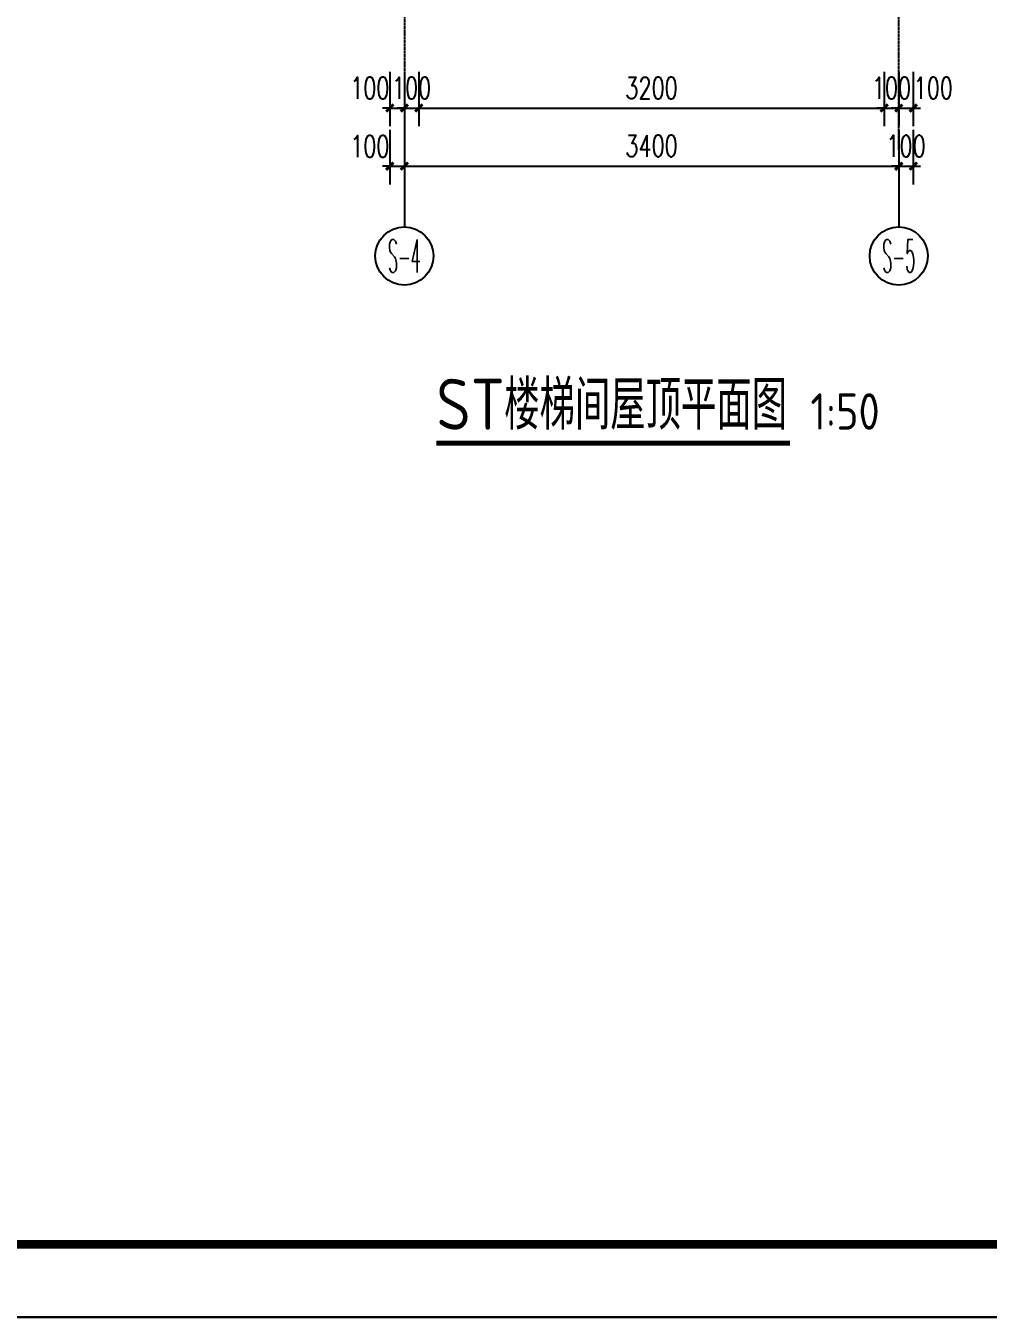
# Model space of a CAD drawing. Extents: x 0 to 2037025, y -2738621 to 0.
# Drawn here: x 987477 to 994095, y -1519776 to -1510895 of the extents above; entities that cross this region are included whole.
import ezdxf
from ezdxf.enums import TextEntityAlignment as Align

# ---------------------------------------------------------------- set-up
doc = ezdxf.new("R2010")
doc.units = 0
doc.header["$LTSCALE"] = 10
doc.header["$MEASUREMENT"] = 0
doc.linetypes.add('DOTE', pattern=[2.42, 2, -0.2, 0.02, -0.2])
for name, color, linetype in [('AXIS', 3, 'Continuous'), ('AXIS_TEXT', 7, 'Continuous'), ('DIM_SYMB', 3, 'Continuous'), ('DOTE', 1, 'DOTE'), ('PUB_DIM', 3, 'Continuous'), ('PUB_TEXT', 7, 'Continuous'), ('PUB_TITLE', 4, 'Continuous'), ('图框', 142, 'Continuous'), ('批量导出图层', 1, 'Continuous')]:
    doc.layers.add(name, color=color, linetype=linetype)
doc.styles.add('_TCH_AXIS', font='COMPLEX', dxfattribs={"bigfont": 'GBCBIG'})
doc.styles.add('_TCH_DIM_T3', font='simplex_.ttf', dxfattribs={"width": 0.705882, "bigfont": 'GBCBIG'})
doc.styles.add('COMPLEX', font='COMPLEX')
doc.styles.get("Standard").update_dxf_attribs({"font": 'gbenor.shx', "bigfont": 'gbcbig.shx'})
doc.dimstyles.new('_TCH_ARCH&&50', dxfattribs={"dimtxt": 148.75, "dimasz": 50, "dimexe": 125, "dimexo": 150, "dimgap": 63.125, "dimtad": 1, "dimdec": 0, "dimzin": 0, "dimdsep": 46, "dimtxsty": '_TCH_DIM_T3', "dimblk": 'ARCHTICK', "dimcen": 0.09, "dimclrt": 7, "dimazin": 2, "dimtfac": 1, "dimtdec": 0, "dimtix": 1, "dimtmove": 2, "dimatfit": 3, "dimfxl": 0, "dimtolj": 1, "dimtzin": 0, "dimarcsym": 0})

# ---------------------------------------------------------------- blocks, each defined once
blk = doc.blocks.new('图框A1')
at = {"layer": '图框'}
blk.add_lwpolyline([(0, 0), (84100, 0), (84100, 59400), (0, 59400)], close=True, dxfattribs=at)
at = {"layer": '图框', "const_width": 120}
blk.add_lwpolyline([(2500, 1000), (83100, 1000), (83100, 58400), (2500, 58400)], close=True, dxfattribs=at)
blk = doc.blocks.new('_AXISO')
blk.add_circle((0, 0), 0.5)
at = {"layer": 'AXIS_TEXT', "style": 'COMPLEX', "width": 1.041667}
blk.add_attdef('A', text='', height=0.56, dxfattribs=at).set_placement((-0.25, -0.28), (0.25, -0.28), align=Align.FIT)
blk = doc.blocks.new('_ArchTick')
at = {"color": 0, "linetype": 'ByBlock', "const_width": 0.4}
blk.add_lwpolyline([(-0.5, -0.5), (0.5, 0.5)], dxfattribs=at)
blk = doc.blocks.new('*D402')
at = {"layer": 'Defpoints', "color": 0, "transparency": 16777216}
for p in [(989979.9, -1511060.4), (990079.9, -1511060.4), (990079.9, -1511460.4)]:
    blk.add_point(p, dxfattribs=at)
at = {"layer": 'PUB_DIM', "color": 0, "lineweight": -2, "transparency": 16777216}
for p, q in [((989979.9, -1511210.4), (989979.9, -1511585.4)), ((990079.9, -1511210.4), (990079.9, -1511585.4)), ((989979.9, -1511460.4), (989929.9, -1511460.4)), ((989979.9, -1511460.4), (990079.9, -1511460.4)), ((990079.9, -1511460.4), (990129.9, -1511460.4))]:
    blk.add_line(p, q, dxfattribs=at)
at = {"layer": 'PUB_DIM', "color": 0, "lineweight": -2, "transparency": 16777216, "xscale": 50, "yscale": 50, "zscale": 50}
blk.add_blockref('_ArchTick', (989979.9, -1511460.4), dxfattribs=at)
at = {"layer": 'PUB_DIM', "color": 0, "lineweight": -2, "transparency": 16777216, "xscale": 50, "yscale": 50, "zscale": 50, "rotation": 180}
blk.add_blockref('_ArchTick', (990079.9, -1511460.4), dxfattribs=at)
at = {"layer": 'PUB_DIM', "color": 7, "transparency": 16777216, "insert": (989842.4, -1511322.9), "char_height": 148.75, "attachment_point": 5, "style": '_TCH_DIM_T3'}
blk.add_mtext('\\A1;100', dxfattribs=at)
blk = doc.blocks.new('*D403')
at = {"layer": 'Defpoints', "color": 0, "transparency": 16777216}
for p in [(990079.9, -1511060.4), (990179.9, -1511060.4), (990179.9, -1511460.4)]:
    blk.add_point(p, dxfattribs=at)
at = {"layer": 'PUB_DIM', "color": 0, "lineweight": -2, "transparency": 16777216}
for p, q in [((990079.9, -1511210.4), (990079.9, -1511585.4)), ((990179.9, -1511210.4), (990179.9, -1511585.4)), ((990079.9, -1511460.4), (990029.9, -1511460.4)), ((990079.9, -1511460.4), (990179.9, -1511460.4)), ((990179.9, -1511460.4), (990229.9, -1511460.4))]:
    blk.add_line(p, q, dxfattribs=at)
at = {"layer": 'PUB_DIM', "color": 0, "lineweight": -2, "transparency": 16777216, "xscale": 50, "yscale": 50, "zscale": 50}
blk.add_blockref('_ArchTick', (990079.9, -1511460.4), dxfattribs=at)
at = {"layer": 'PUB_DIM', "color": 0, "lineweight": -2, "transparency": 16777216, "xscale": 50, "yscale": 50, "zscale": 50, "rotation": 180}
blk.add_blockref('_ArchTick', (990179.9, -1511460.4), dxfattribs=at)
at = {"layer": 'PUB_DIM', "color": 7, "transparency": 16777216, "insert": (990129.9, -1511322.3), "char_height": 148.75, "attachment_point": 5, "style": '_TCH_DIM_T3'}
blk.add_mtext('\\A1;100', dxfattribs=at)
blk = doc.blocks.new('*D404')
at = {"layer": 'Defpoints', "color": 0, "transparency": 16777216}
for p in [(990179.9, -1511060.4), (993379.9, -1511060.4), (993379.9, -1511460.4)]:
    blk.add_point(p, dxfattribs=at)
at = {"layer": 'PUB_DIM', "color": 0, "lineweight": -2, "transparency": 16777216}
for p, q in [((990179.9, -1511210.4), (990179.9, -1511585.4)), ((993379.9, -1511210.4), (993379.9, -1511585.4)), ((990179.9, -1511460.4), (993379.9, -1511460.4))]:
    blk.add_line(p, q, dxfattribs=at)
at = {"layer": 'PUB_DIM', "color": 0, "lineweight": -2, "transparency": 16777216, "xscale": 50, "yscale": 50, "zscale": 50, "rotation": 180}
blk.add_blockref('_ArchTick', (990179.9, -1511460.4), dxfattribs=at)
at = {"layer": 'PUB_DIM', "color": 0, "lineweight": -2, "transparency": 16777216, "xscale": 50, "yscale": 50, "zscale": 50}
blk.add_blockref('_ArchTick', (993379.9, -1511460.4), dxfattribs=at)
at = {"layer": 'PUB_DIM', "color": 7, "transparency": 16777216, "insert": (991779.9, -1511322.3), "char_height": 148.75, "attachment_point": 5, "style": '_TCH_DIM_T3'}
blk.add_mtext('\\A1;3200', dxfattribs=at)
blk = doc.blocks.new('*D405')
at = {"layer": 'Defpoints', "color": 0, "transparency": 16777216}
for p in [(993379.9, -1511060.4), (993479.9, -1511060.4), (993479.9, -1511460.4)]:
    blk.add_point(p, dxfattribs=at)
at = {"layer": 'PUB_DIM', "color": 0, "lineweight": -2, "transparency": 16777216}
for p, q in [((993379.9, -1511210.4), (993379.9, -1511585.4)), ((993479.9, -1511210.4), (993479.9, -1511585.4)), ((993379.9, -1511460.4), (993329.9, -1511460.4)), ((993379.9, -1511460.4), (993479.9, -1511460.4)), ((993479.9, -1511460.4), (993529.9, -1511460.4))]:
    blk.add_line(p, q, dxfattribs=at)
at = {"layer": 'PUB_DIM', "color": 0, "lineweight": -2, "transparency": 16777216, "xscale": 50, "yscale": 50, "zscale": 50}
blk.add_blockref('_ArchTick', (993379.9, -1511460.4), dxfattribs=at)
at = {"layer": 'PUB_DIM', "color": 0, "lineweight": -2, "transparency": 16777216, "xscale": 50, "yscale": 50, "zscale": 50, "rotation": 180}
blk.add_blockref('_ArchTick', (993479.9, -1511460.4), dxfattribs=at)
at = {"layer": 'PUB_DIM', "color": 7, "transparency": 16777216, "insert": (993429.9, -1511322.3), "char_height": 148.75, "attachment_point": 5, "style": '_TCH_DIM_T3'}
blk.add_mtext('\\A1;100', dxfattribs=at)
blk = doc.blocks.new('*D406')
at = {"layer": 'Defpoints', "color": 0, "transparency": 16777216}
for p in [(993479.9, -1511060.4), (993579.9, -1511060.4), (993579.9, -1511460.4)]:
    blk.add_point(p, dxfattribs=at)
at = {"layer": 'PUB_DIM', "color": 0, "lineweight": -2, "transparency": 16777216}
for p, q in [((993479.9, -1511210.4), (993479.9, -1511585.4)), ((993579.9, -1511210.4), (993579.9, -1511585.4)), ((993479.9, -1511460.4), (993429.9, -1511460.4)), ((993479.9, -1511460.4), (993579.9, -1511460.4)), ((993579.9, -1511460.4), (993629.9, -1511460.4))]:
    blk.add_line(p, q, dxfattribs=at)
at = {"layer": 'PUB_DIM', "color": 0, "lineweight": -2, "transparency": 16777216, "xscale": 50, "yscale": 50, "zscale": 50}
blk.add_blockref('_ArchTick', (993479.9, -1511460.4), dxfattribs=at)
at = {"layer": 'PUB_DIM', "color": 0, "lineweight": -2, "transparency": 16777216, "xscale": 50, "yscale": 50, "zscale": 50, "rotation": 180}
blk.add_blockref('_ArchTick', (993579.9, -1511460.4), dxfattribs=at)
at = {"layer": 'PUB_DIM', "color": 7, "transparency": 16777216, "insert": (993717.4, -1511322.9), "char_height": 148.75, "attachment_point": 5, "style": '_TCH_DIM_T3'}
blk.add_mtext('\\A1;100', dxfattribs=at)
blk = doc.blocks.new('*D425')
at = {"layer": 'Defpoints', "color": 0, "transparency": 16777216}
for p in [(989979.9, -1511460.4), (990079.9, -1511460.4), (990079.9, -1511860.4)]:
    blk.add_point(p, dxfattribs=at)
at = {"layer": 'PUB_DIM', "color": 0, "lineweight": -2, "transparency": 16777216}
for p, q in [((989979.9, -1511610.4), (989979.9, -1511985.4)), ((990079.9, -1511610.4), (990079.9, -1511985.4)), ((989979.9, -1511860.4), (989929.9, -1511860.4)), ((989979.9, -1511860.4), (990079.9, -1511860.4)), ((990079.9, -1511860.4), (990129.9, -1511860.4))]:
    blk.add_line(p, q, dxfattribs=at)
at = {"layer": 'PUB_DIM', "color": 0, "lineweight": -2, "transparency": 16777216, "xscale": 50, "yscale": 50, "zscale": 50}
blk.add_blockref('_ArchTick', (989979.9, -1511860.4), dxfattribs=at)
at = {"layer": 'PUB_DIM', "color": 0, "lineweight": -2, "transparency": 16777216, "xscale": 50, "yscale": 50, "zscale": 50, "rotation": 180}
blk.add_blockref('_ArchTick', (990079.9, -1511860.4), dxfattribs=at)
at = {"layer": 'PUB_DIM', "color": 7, "transparency": 16777216, "insert": (989842.4, -1511722.9), "char_height": 148.75, "attachment_point": 5, "style": '_TCH_DIM_T3'}
blk.add_mtext('\\A1;100', dxfattribs=at)
blk = doc.blocks.new('*D426')
at = {"layer": 'Defpoints', "color": 0, "transparency": 16777216}
for p in [(990079.9, -1511460.4), (993479.9, -1511460.4), (993479.9, -1511860.4)]:
    blk.add_point(p, dxfattribs=at)
at = {"layer": 'PUB_DIM', "color": 0, "lineweight": -2, "transparency": 16777216}
for p, q in [((990079.9, -1511610.4), (990079.9, -1511985.4)), ((993479.9, -1511610.4), (993479.9, -1511985.4)), ((990079.9, -1511860.4), (993479.9, -1511860.4))]:
    blk.add_line(p, q, dxfattribs=at)
at = {"layer": 'PUB_DIM', "color": 0, "lineweight": -2, "transparency": 16777216, "xscale": 50, "yscale": 50, "zscale": 50, "rotation": 180}
blk.add_blockref('_ArchTick', (990079.9, -1511860.4), dxfattribs=at)
at = {"layer": 'PUB_DIM', "color": 0, "lineweight": -2, "transparency": 16777216, "xscale": 50, "yscale": 50, "zscale": 50}
blk.add_blockref('_ArchTick', (993479.9, -1511860.4), dxfattribs=at)
at = {"layer": 'PUB_DIM', "color": 7, "transparency": 16777216, "insert": (991779.9, -1511720.5), "char_height": 148.75, "attachment_point": 5, "style": '_TCH_DIM_T3'}
blk.add_mtext('\\A1;3400', dxfattribs=at)
blk = doc.blocks.new('*D427')
at = {"layer": 'Defpoints', "color": 0, "transparency": 16777216}
for p in [(993479.9, -1511460.4), (993579.9, -1511460.4), (993579.9, -1511860.4)]:
    blk.add_point(p, dxfattribs=at)
at = {"layer": 'PUB_DIM', "color": 0, "lineweight": -2, "transparency": 16777216}
for p, q in [((993479.9, -1511610.4), (993479.9, -1511985.4)), ((993579.9, -1511610.4), (993579.9, -1511985.4)), ((993479.9, -1511860.4), (993429.9, -1511860.4)), ((993479.9, -1511860.4), (993579.9, -1511860.4)), ((993579.9, -1511860.4), (993629.9, -1511860.4))]:
    blk.add_line(p, q, dxfattribs=at)
at = {"layer": 'PUB_DIM', "color": 0, "lineweight": -2, "transparency": 16777216, "xscale": 50, "yscale": 50, "zscale": 50}
blk.add_blockref('_ArchTick', (993479.9, -1511860.4), dxfattribs=at)
at = {"layer": 'PUB_DIM', "color": 0, "lineweight": -2, "transparency": 16777216, "xscale": 50, "yscale": 50, "zscale": 50, "rotation": 180}
blk.add_blockref('_ArchTick', (993579.9, -1511860.4), dxfattribs=at)
at = {"layer": 'PUB_DIM', "color": 7, "transparency": 16777216, "insert": (993529.9, -1511722.3), "char_height": 148.75, "attachment_point": 5, "style": '_TCH_DIM_T3'}
blk.add_mtext('\\A1;100', dxfattribs=at)

msp = doc.modelspace()

# ---------------------------------------------------------------- linework, layer by layer
at = {"layer": 'AXIS'}
for p, q in [((990079.9, -1511663), (990079.9, -1512277.8)), ((993479.9, -1511663), (993479.9, -1512277.8))]:
    msp.add_line(p, q, dxfattribs=at)
at = {"layer": 'DIM_SYMB', "const_width": 35}
msp.add_lwpolyline([(990300.3, -1513764.5), (992732.2, -1513764.5)], dxfattribs=at)
at = {"layer": 'DOTE'}
for p, q in [((990079.9, -1498795.6), (990079.9, -1511746.9)), ((993479.9, -1511746.9), (993479.9, -1498795.6))]:
    msp.add_line(p, q, dxfattribs=at)
at = {"layer": 'PUB_TITLE'}
msp.add_lwpolyline([(958662.7, -1519775.8), (1000712.7, -1519775.8), (1000712.7, -1490075.8), (958662.7, -1490075.8)], close=True, dxfattribs=at)
at = {"layer": 'PUB_TITLE', "const_width": 50}
msp.add_lwpolyline([(959912.7, -1519275.8), (1000212.7, -1519275.8), (1000212.7, -1490575.8), (959912.7, -1490575.8)], close=True, dxfattribs=at)
at = {"layer": '批量导出图层'}
msp.add_lwpolyline([(958662.7, -1490075.8), (1000712.7, -1490075.8), (1000712.7, -1519775.8), (958662.7, -1519775.8)], close=True, dxfattribs=at)

# ---------------------------------------------------------------- block references
at = {"xscale": 0.5, "yscale": 0.5, "zscale": 0.5}
msp.add_blockref('图框A1', (958662.7, -1519775.8), dxfattribs=at)
at = {"layer": 'AXIS'}
ref = msp.add_blockref('_AXISO', (990079.9, -1512477.8), dxfattribs=dict(at, xscale=400, yscale=400, zscale=400))
ref.add_attrib('A', 'S-4', dxfattribs={"layer": 'AXIS_TEXT', "height": 226.27, "style": '_TCH_AXIS', "width": 0.33871}).set_placement((989966.7, -1512591), (990193, -1512591), align=Align.FIT)
ref = msp.add_blockref('_AXISO', (993479.9, -1512477.8), dxfattribs=dict(at, xscale=400, yscale=400, zscale=400))
ref.add_attrib('A', 'S-5', dxfattribs={"layer": 'AXIS_TEXT', "height": 226.27, "style": '_TCH_AXIS', "width": 0.35}).set_placement((993366.7, -1512591), (993593, -1512591), align=Align.FIT)

# ---------------------------------------------------------------- texts
at = {"layer": 'PUB_TEXT'}
for s, height, p in [('楼梯间屋顶平面图', 337.59, (990767, -1513672.2)), ('ST', 350, (990300.3, -1513672.2)), ('1:50', 250, (992872.2, -1513672.2))]:
    msp.add_text(s, height=height, dxfattribs=at).set_placement(p)

# ---------------------------------------------------------------- dimensions: what is measured, and where the dimension line sits
at = {"layer": 'PUB_DIM'}
for base, p1, p2, picture, middle in [((990079.9, -1511460.4), (989979.9, -1511060.4), (990079.9, -1511060.4), '*D402', (989842.4, -1511322.9)), ((993579.9, -1511460.4), (993479.9, -1511060.4), (993579.9, -1511060.4), '*D406', (993717.4, -1511322.9)), ((990079.9, -1511860.4), (989979.9, -1511460.4), (990079.9, -1511460.4), '*D425', (989842.4, -1511722.9))]:
    dim = msp.add_linear_dim(base=base, p1=p1, p2=p2, angle=360, dimstyle='_TCH_ARCH&&50', dxfattribs=at)
    dim.commit()
    dim.dimension.update_dxf_attribs({"geometry": picture, "text_midpoint": middle, "dimtype": 129})
for p1, p2, picture, middle in [((990079.9, -1511060.4), (990179.9, -1511060.4), '*D403', (990129.9, -1511322.3)), ((990179.9, -1511060.4), (993379.9, -1511060.4), '*D404', (991779.9, -1511322.3)), ((993379.9, -1511060.4), (993479.9, -1511060.4), '*D405', (993429.9, -1511322.3)), ((990079.9, -1511460.4), (993479.9, -1511460.4), '*D426', (991779.9, -1511720.5)), ((993479.9, -1511460.4), (993579.9, -1511460.4), '*D427', (993529.9, -1511722.3))]:
    dim = msp.add_aligned_dim(p1=p1, p2=p2, distance=-400, dimstyle='_TCH_ARCH&&50', dxfattribs=at)
    dim.commit()
    dim.dimension.update_dxf_attribs({"geometry": picture, "text_midpoint": middle})

doc.saveas('drawing.dxf')
